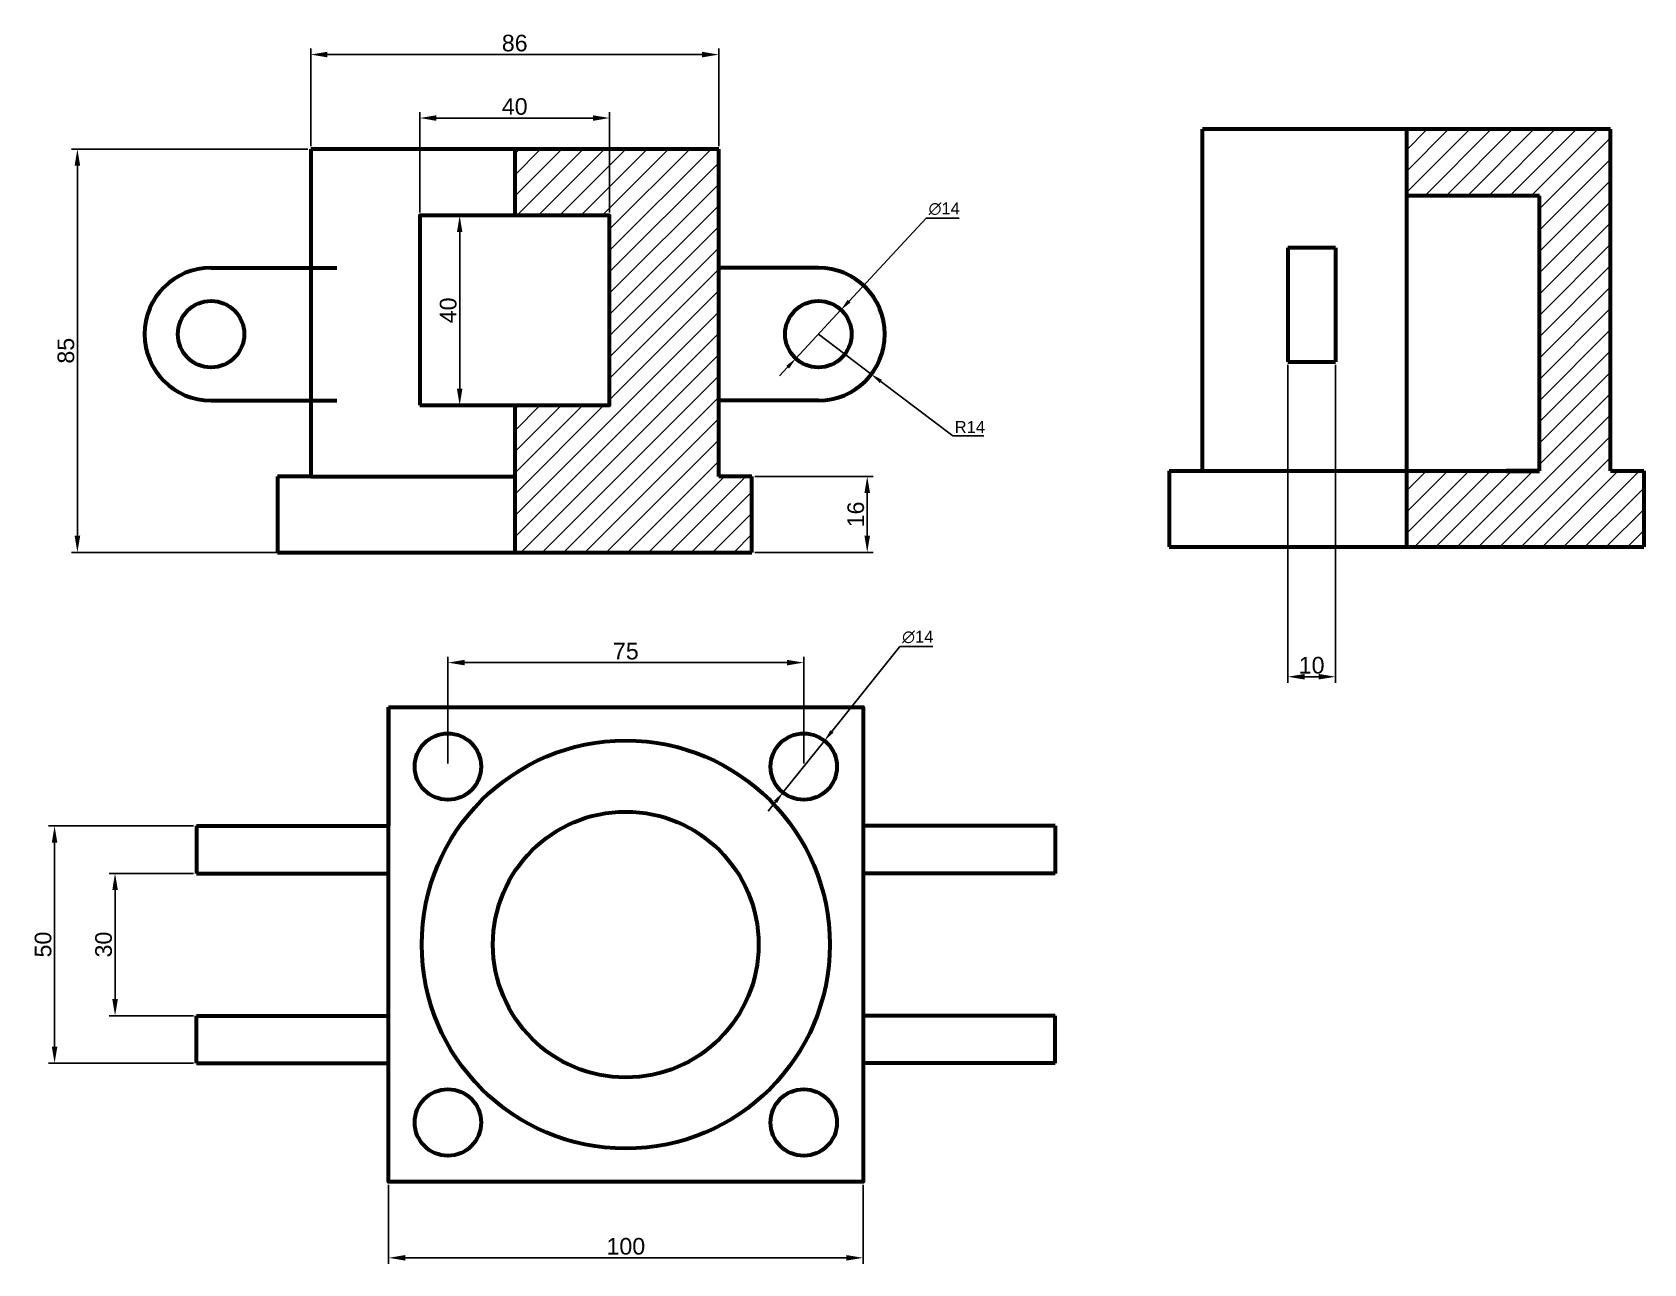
# Model space of a CAD drawing. Header units: millimetres. Extents: x 142 to 481, y 73 to 332.
import ezdxf

# ---------------------------------------------------------------- set-up
doc = ezdxf.new("R2010")
doc.units = ezdxf.units.MM
doc.styles.get("Standard").update_dxf_attribs({"font": 'arial.ttf'})
doc.dimstyles.new('ISO-25', dxfattribs={"dimtxt": 2.5, "dimasz": 2.5, "dimexe": 1.25, "dimexo": 0.625, "dimtad": 1, "dimtoh": 1, "dimtxsty": 'Standard', "dimcen": 2.5, "dimadec": 0, "dimazin": 0, "dimtfac": 1, "dimtmove": 0, "dimatfit": 3, "dimfxl": 1, "dimarcsym": 0})

# ---------------------------------------------------------------- blocks, each defined once
blk = doc.blocks.new('*D54')
at = {"color": 0, "lineweight": -2, "transparency": 16777216}
for p, q in [((216.87, 89.54), (216.87, 72.89)), ((316.87, 89.54), (316.87, 72.89))]:
    blk.add_line(p, q, dxfattribs=at)
at = {"color": 0, "transparency": 16777216}
blk.add_line((220.37, 74.14), (313.37, 74.14), dxfattribs=at)
for points in [[(220.37, 74.72), (220.37, 73.56), (216.87, 74.14)], [(313.37, 74.72), (313.37, 73.56), (316.87, 74.14)]]:
    blk.add_solid(points, dxfattribs=at)
at = {"layer": 'Defpoints', "color": 0, "transparency": 16777216}
for p in [(216.87, 90.16), (316.87, 90.16), (316.87, 74.14)]:
    blk.add_point(p, dxfattribs=at)
at = {"color": 0, "transparency": 16777216, "insert": (266.87, 76.55), "char_height": 3.5, "attachment_point": 5}
blk.add_mtext('100', dxfattribs=at)
blk = doc.blocks.new('*D55')
at = {"color": 0, "lineweight": -2, "transparency": 16777216}
for p, q in [((200.45, 308.43), (200.45, 328.97)), ((286.45, 308.43), (286.45, 328.97))]:
    blk.add_line(p, q, dxfattribs=at)
at = {"color": 0, "transparency": 16777216}
blk.add_line((203.95, 327.72), (282.95, 327.72), dxfattribs=at)
for points in [[(203.95, 328.31), (203.95, 327.14), (200.45, 327.72)], [(282.95, 328.31), (282.95, 327.14), (286.45, 327.72)]]:
    blk.add_solid(points, dxfattribs=at)
at = {"layer": 'Defpoints', "color": 0, "transparency": 16777216}
for p in [(286.45, 327.72), (200.45, 307.81), (286.45, 307.81)]:
    blk.add_point(p, dxfattribs=at)
at = {"color": 0, "transparency": 16777216, "insert": (243.45, 330.13), "char_height": 3.5, "attachment_point": 5}
blk.add_mtext('86', dxfattribs=at)
blk = doc.blocks.new('*D56')
at = {"color": 0, "lineweight": -2, "transparency": 16777216}
for p, q in [((294.08, 238.81), (319, 238.81)), ((294.08, 222.81), (319, 222.81))]:
    blk.add_line(p, q, dxfattribs=at)
at = {"color": 0, "transparency": 16777216}
blk.add_line((317.75, 235.31), (317.75, 226.31), dxfattribs=at)
for points in [[(317.16, 235.31), (318.33, 235.31), (317.75, 238.81)], [(317.16, 226.31), (318.33, 226.31), (317.75, 222.81)]]:
    blk.add_solid(points, dxfattribs=at)
at = {"layer": 'Defpoints', "color": 0, "transparency": 16777216}
for p in [(293.45, 238.81), (293.45, 222.81), (317.75, 222.81)]:
    blk.add_point(p, dxfattribs=at)
at = {"color": 0, "transparency": 16777216, "insert": (315.34, 230.81), "char_height": 3.5, "attachment_point": 5, "rotation": 90}
blk.add_mtext('16', dxfattribs=at)
blk = doc.blocks.new('*D57')
at = {"color": 0, "lineweight": -2, "transparency": 16777216}
for p, q in [((406.41, 262.35), (406.41, 195.35)), ((416.41, 262.35), (416.41, 195.35))]:
    blk.add_line(p, q, dxfattribs=at)
at = {"color": 0, "transparency": 16777216}
blk.add_line((409.91, 196.6), (412.91, 196.6), dxfattribs=at)
for points in [[(409.91, 197.19), (409.91, 196.02), (406.41, 196.6)], [(412.91, 197.19), (412.91, 196.02), (416.41, 196.6)]]:
    blk.add_solid(points, dxfattribs=at)
at = {"layer": 'Defpoints', "color": 0, "transparency": 16777216}
for p in [(406.41, 262.97), (416.41, 262.97), (416.41, 196.6)]:
    blk.add_point(p, dxfattribs=at)
at = {"color": 0, "transparency": 16777216, "insert": (411.41, 199.01), "char_height": 3.5, "attachment_point": 5}
blk.add_mtext('10', dxfattribs=at)
blk = doc.blocks.new('*D58')
at = {"color": 0, "lineweight": -2, "transparency": 16777216}
for p, q in [((175.74, 165.16), (145.22, 165.16)), ((175.74, 115.16), (145.22, 115.16))]:
    blk.add_line(p, q, dxfattribs=at)
at = {"color": 0, "transparency": 16777216}
blk.add_line((146.47, 161.66), (146.47, 118.66), dxfattribs=at)
for points in [[(145.89, 161.66), (147.05, 161.66), (146.47, 165.16)], [(145.89, 118.66), (147.05, 118.66), (146.47, 115.16)]]:
    blk.add_solid(points, dxfattribs=at)
at = {"layer": 'Defpoints', "color": 0, "transparency": 16777216}
for p in [(176.37, 165.16), (146.47, 115.16), (176.37, 115.16)]:
    blk.add_point(p, dxfattribs=at)
at = {"color": 0, "transparency": 16777216, "insert": (144.06, 140.16), "char_height": 3.5, "attachment_point": 5, "rotation": 90}
blk.add_mtext('50', dxfattribs=at)
blk = doc.blocks.new('*D59')
at = {"color": 0, "lineweight": -2, "transparency": 16777216}
for p, q in [((175.74, 155.16), (157.97, 155.16)), ((175.74, 125.16), (157.97, 125.16))]:
    blk.add_line(p, q, dxfattribs=at)
at = {"color": 0, "transparency": 16777216}
blk.add_line((159.22, 151.66), (159.22, 128.66), dxfattribs=at)
for points in [[(158.64, 151.66), (159.81, 151.66), (159.22, 155.16)], [(158.64, 128.66), (159.81, 128.66), (159.22, 125.16)]]:
    blk.add_solid(points, dxfattribs=at)
at = {"layer": 'Defpoints', "color": 0, "transparency": 16777216}
for p in [(176.37, 155.16), (159.22, 125.16), (176.37, 125.16)]:
    blk.add_point(p, dxfattribs=at)
at = {"color": 0, "transparency": 16777216, "insert": (156.81, 140.16), "char_height": 3.5, "attachment_point": 5, "rotation": 90}
blk.add_mtext('30', dxfattribs=at)
blk = doc.blocks.new('*D60')
at = {"color": 0, "lineweight": -2, "transparency": 16777216}
for p, q in [((229.37, 178.29), (229.37, 200.83)), ((304.37, 178.29), (304.37, 200.83))]:
    blk.add_line(p, q, dxfattribs=at)
at = {"color": 0, "transparency": 16777216}
blk.add_line((232.87, 199.58), (300.87, 199.58), dxfattribs=at)
for points in [[(232.87, 200.16), (232.87, 199), (229.37, 199.58)], [(300.87, 200.16), (300.87, 199), (304.37, 199.58)]]:
    blk.add_solid(points, dxfattribs=at)
at = {"layer": 'Defpoints', "color": 0, "transparency": 16777216}
for p in [(304.37, 199.58), (229.37, 177.66), (304.37, 177.66)]:
    blk.add_point(p, dxfattribs=at)
at = {"color": 0, "transparency": 16777216, "insert": (266.87, 201.98), "char_height": 3.5, "attachment_point": 5}
blk.add_mtext('75', dxfattribs=at)
blk = doc.blocks.new('*D61')
at = {"color": 0, "lineweight": -2, "transparency": 16777216}
for p, q in [((199.83, 307.81), (150.03, 307.81)), ((199.83, 222.81), (150.03, 222.81))]:
    blk.add_line(p, q, dxfattribs=at)
at = {"color": 0, "transparency": 16777216}
blk.add_line((151.28, 304.31), (151.28, 226.31), dxfattribs=at)
for points in [[(150.7, 304.31), (151.87, 304.31), (151.28, 307.81)], [(150.7, 226.31), (151.87, 226.31), (151.28, 222.81)]]:
    blk.add_solid(points, dxfattribs=at)
at = {"layer": 'Defpoints', "color": 0, "transparency": 16777216}
for p in [(200.45, 307.81), (151.28, 222.81), (200.45, 222.81)]:
    blk.add_point(p, dxfattribs=at)
at = {"color": 0, "transparency": 16777216, "insert": (148.87, 265.31), "char_height": 3.5, "attachment_point": 5, "rotation": 90}
blk.add_mtext('85', dxfattribs=at)
blk = doc.blocks.new('*D62')
at = {"color": 0, "lineweight": -2, "transparency": 16777216}
for p, q in [((224.08, 293.81), (233.1, 293.81)), ((224.08, 253.81), (233.1, 253.81))]:
    blk.add_line(p, q, dxfattribs=at)
at = {"color": 0, "transparency": 16777216}
blk.add_line((231.85, 290.31), (231.85, 257.31), dxfattribs=at)
for points in [[(231.27, 290.31), (232.43, 290.31), (231.85, 293.81)], [(231.27, 257.31), (232.43, 257.31), (231.85, 253.81)]]:
    blk.add_solid(points, dxfattribs=at)
at = {"layer": 'Defpoints', "color": 0, "transparency": 16777216}
for p in [(223.45, 293.81), (223.45, 253.81), (231.85, 253.81)]:
    blk.add_point(p, dxfattribs=at)
at = {"color": 0, "lineweight": 60, "transparency": 16777216, "insert": (229.44, 273.81), "char_height": 3.5, "attachment_point": 5, "rotation": 90}
blk.add_mtext('40', dxfattribs=at)
blk = doc.blocks.new('*D63')
at = {"color": 0, "lineweight": -2, "transparency": 16777216}
for p, q in [((223.45, 294.43), (223.45, 315.6)), ((263.45, 294.43), (263.45, 315.6))]:
    blk.add_line(p, q, dxfattribs=at)
at = {"color": 0, "transparency": 16777216}
blk.add_line((226.95, 314.35), (259.95, 314.35), dxfattribs=at)
for points in [[(226.95, 314.93), (226.95, 313.76), (223.45, 314.35)], [(259.95, 314.93), (259.95, 313.76), (263.45, 314.35)]]:
    blk.add_solid(points, dxfattribs=at)
at = {"layer": 'Defpoints', "color": 0, "transparency": 16777216}
for p in [(263.45, 314.35), (223.45, 293.81), (263.45, 293.81)]:
    blk.add_point(p, dxfattribs=at)
at = {"color": 0, "transparency": 16777216, "insert": (243.45, 316.76), "char_height": 3.5, "attachment_point": 5}
blk.add_mtext('40', dxfattribs=at)
blk = doc.blocks.new('*D64')
at = {"color": 0, "lineweight": -2, "transparency": 16777216}
for p, q in [((330.19, 293.26), (313.92, 275.76)), ((337.11, 293.26), (330.19, 293.26)), ((302.69, 263.68), (312.22, 273.93)), ((300.98, 261.85), (299.28, 260.02))]:
    blk.add_line(p, q, dxfattribs=at)
at = {"color": 0, "transparency": 16777216}
for points in [[(313.62, 276.05), (314.23, 275.48), (312.22, 273.93)], [(300.68, 262.13), (301.29, 261.56), (302.69, 263.68)]]:
    blk.add_solid(points, dxfattribs=at)
at = {"layer": 'Defpoints', "color": 0, "transparency": 16777216}
for p in [(312.22, 273.93), (302.69, 263.68)]:
    blk.add_point(p, dxfattribs=at)
at = {"color": 0, "transparency": 16777216, "insert": (333.97, 295.23), "char_height": 2.5, "attachment_point": 5}
blk.add_mtext('∅14', dxfattribs=at)
blk = doc.blocks.new('*D65')
at = {"color": 0, "lineweight": -2, "transparency": 16777216}
for p, q in [((307.45, 268.81), (318.61, 260.36)), ((335.77, 247.37), (320.61, 258.85)), ((342.35, 247.37), (335.77, 247.37))]:
    blk.add_line(p, q, dxfattribs=at)
at = {"color": 0, "transparency": 16777216}
blk.add_solid([(320.86, 259.18), (320.36, 258.51), (318.61, 260.36)], dxfattribs=at)
at = {"layer": 'Defpoints', "color": 0, "transparency": 16777216}
for p in [(307.45, 268.81), (318.61, 260.36)]:
    blk.add_point(p, dxfattribs=at)
at = {"color": 0, "transparency": 16777216, "insert": (339.37, 249.25), "char_height": 2.5, "attachment_point": 5}
blk.add_mtext('R14', dxfattribs=at)
blk = doc.blocks.new('*D66')
at = {"color": 0, "lineweight": -2, "transparency": 16777216}
for p, q in [((324.63, 202.99), (310.3, 185.08)), ((331.55, 202.99), (324.63, 202.99)), ((299.99, 172.2), (308.74, 183.13)), ((298.43, 170.25), (296.87, 168.29))]:
    blk.add_line(p, q, dxfattribs=at)
at = {"color": 0, "transparency": 16777216}
for points in [[(309.98, 185.34), (310.63, 184.82), (308.74, 183.13)], [(298.11, 170.51), (298.76, 169.99), (299.99, 172.2)]]:
    blk.add_solid(points, dxfattribs=at)
at = {"layer": 'Defpoints', "color": 0, "transparency": 16777216}
for p in [(308.74, 183.13), (299.99, 172.2)]:
    blk.add_point(p, dxfattribs=at)
at = {"color": 0, "transparency": 16777216, "insert": (328.4, 204.97), "char_height": 2.5, "attachment_point": 5}
blk.add_mtext('∅14', dxfattribs=at)

msp = doc.modelspace()

# ---------------------------------------------------------------- hatches: boundary and pattern name
h = msp.add_hatch()
h.set_pattern_fill('ANSI31', color=256)
h.set_pattern_definition([(45, (15.106, 3.5477), (-2.245064, 2.245064), [])])
h.paths.add_polyline_path([(474.415, 311.974), (431.415, 311.974), (431.415, 297.974), (459.415, 297.974), (459.415, 239.974), (452.415, 239.974), (431.415, 239.974), (431.415, 223.974), (481.415, 223.974), (481.415, 239.974), (474.415, 239.974)])
h = msp.add_hatch()
h.set_pattern_fill('ANSI31', color=256)
h.set_pattern_definition([(45, (34.6214, -36.7042), (-2.245064, 2.245064), [])])
h.paths.add_polyline_path([(286.452, 307.805), (243.452, 307.805), (243.452, 293.805), (263.452, 293.805), (263.452, 253.805), (243.452, 253.805), (243.452, 238.805), (286.452, 238.805)])
h.paths.add_polyline_path([(293.452, 238.805), (286.452, 238.805), (243.452, 238.805), (243.452, 222.805), (293.452, 222.805)])

# ---------------------------------------------------------------- linework, layer by layer
at = {"lineweight": 60}
for p, q in [((474.415, 311.974), (388.415, 311.974)), ((388.415, 239.974), (388.415, 311.974)), ((431.415, 311.974), (431.415, 223.974)), ((474.415, 239.974), (474.415, 311.974)), ((286.452, 307.805), (200.452, 307.805)), ((200.452, 307.805), (200.452, 238.805)), ((243.452, 307.805), (243.452, 293.805)), ((286.452, 238.805), (286.452, 307.805)), ((459.415, 297.974), (431.415, 297.974)), ((459.415, 239.974), (459.415, 297.974)), ((416.415, 286.974), (406.415, 286.974)), ((406.415, 286.974), (406.415, 262.974)), ((416.415, 286.974), (416.415, 262.974)), ((179.452, 282.805), (200.452, 282.805)), ((200.452, 282.805), (205.952, 282.805)), ((307.452, 282.805), (286.452, 282.805)), ((286.452, 282.805), (286.452, 282.805)), ((406.415, 262.974), (416.415, 262.974)), ((179.452, 254.805), (200.452, 254.805)), ((200.452, 254.805), (205.952, 254.805)), ((307.452, 254.805), (286.452, 254.805)), ((286.452, 254.805), (286.452, 254.805)), ((243.452, 253.805), (243.452, 222.805)), ((200.452, 238.805), (193.452, 238.805)), ((193.452, 238.805), (193.452, 222.805)), ((200.452, 238.805), (243.452, 238.805)), ((293.452, 238.805), (286.452, 238.805)), ((293.452, 222.805), (293.452, 238.805)), ((381.415, 239.974), (452.415, 239.974)), ((381.415, 239.974), (381.415, 223.974)), ((474.415, 239.974), (481.415, 239.974)), ((481.415, 239.974), (481.415, 223.974)), ((193.452, 222.805), (293.452, 222.805)), ((381.415, 223.974), (481.415, 223.974)), ((216.866, 190.164), (216.866, 165.164)), ((316.866, 190.164), (316.866, 165.164)), ((176.366, 165.164), (216.866, 165.164)), ((176.366, 165.164), (176.366, 155.164)), ((357.366, 165.164), (316.866, 165.164)), ((357.366, 165.164), (357.366, 155.164)), ((176.366, 155.164), (216.866, 155.164)), ((357.366, 155.164), (316.866, 155.164)), ((176.366, 115.164), (176.366, 125.164)), ((176.366, 125.164), (216.866, 125.164)), ((357.366, 125.164), (316.866, 125.164)), ((357.366, 115.164), (357.366, 125.164)), ((176.366, 115.164), (216.866, 115.164)), ((216.866, 90.164), (216.866, 115.164)), ((357.366, 115.164), (316.866, 115.164))]:
    msp.add_line(p, q, dxfattribs=at)
msp.add_line((459.415, 288.18), (459.415, 239.974))
at = {"lineweight": 70}
msp.add_line((452.415, 239.974), (459.415, 239.974), dxfattribs=at)
at = {"lineweight": 60}
for points in [[(223.452, 253.805), (263.452, 253.805), (263.452, 293.805), (223.452, 293.805)], [(216.866, 190.164), (316.866, 190.164), (316.866, 90.164), (216.866, 90.164)]]:
    msp.add_lwpolyline(points, close=True, dxfattribs=at)
for centre, radius in [((179.452, 268.805), 7), ((307.452, 268.805), 7), ((229.366, 177.664), 7), ((304.366, 177.664), 7), ((266.866, 140.164), 43), ((266.866, 140.164), 28), ((229.366, 102.664), 7), ((304.366, 102.664), 7)]:
    msp.add_circle(centre, radius, dxfattribs=at)
for centre, start, end in [((179.452, 268.805), 90, 270), ((307.452, 268.805), 270, 90)]:
    msp.add_arc(centre, 14, start, end, dxfattribs=at)

# ---------------------------------------------------------------- dimensions: what is measured, and where the dimension line sits
for base, p1, p2, picture, middle in [((286.452, 327.722), (200.452, 307.805), (286.452, 307.805), '*D55', (243.452, 330.134)), ((263.452, 314.348), (223.452, 293.805), (263.452, 293.805), '*D63', (243.452, 316.76)), ((416.415, 196.603), (406.415, 262.974), (416.415, 262.974), '*D57', (411.415, 199.015)), ((304.366, 199.579), (229.366, 177.664), (304.366, 177.664), '*D60', (266.866, 201.984)), ((316.866, 74.139), (216.866, 90.164), (316.866, 90.164), '*D54', (266.866, 76.551))]:
    dim = msp.add_linear_dim(base=base, p1=p1, p2=p2, dimstyle='ISO-25', override={"dimtxt": 3.5, "dimasz": 3.5, "dimlwd": 65535})
    dim.commit()
    dim.dimension.update_dxf_attribs({"geometry": picture, "text_midpoint": middle})
for base, p1, p2, picture, middle in [((151.282, 222.805), (200.452, 307.805), (200.452, 222.805), '*D61', (148.87, 265.305)), ((317.748, 222.805), (293.452, 238.805), (293.452, 222.805), '*D56', (315.336, 230.805)), ((146.471, 115.164), (176.366, 165.164), (176.366, 115.164), '*D58', (144.059, 140.164)), ((159.222, 125.164), (176.366, 155.164), (176.366, 125.164), '*D59', (156.809, 140.164))]:
    dim = msp.add_linear_dim(base=base, p1=p1, p2=p2, angle=90, dimstyle='ISO-25', override={"dimtxt": 3.5, "dimasz": 3.5, "dimlwd": 65535})
    dim.commit()
    dim.dimension.update_dxf_attribs({"geometry": picture, "text_midpoint": middle})
for p1, p2, picture, middle in [((302.685, 263.679), (312.218, 273.931), '*D64', (333.965, 293.263)), ((299.993, 172.198), (308.739, 183.13), '*D66', (328.402, 202.994))]:
    dim = msp.add_diameter_dim_2p(p1=p1, p2=p2, dimstyle='ISO-25')
    dim.commit()
    dim.dimension.update_dxf_attribs({"geometry": picture, "text_midpoint": middle, "dimtype": 163})
dim = msp.add_linear_dim(base=(231.849, 253.805), p1=(223.452, 293.805), p2=(223.452, 253.805), angle=90, dimstyle='ISO-25', override={"dimtxt": 3.5, "dimasz": 3.5, "dimlwd": 65535}, dxfattribs=at)
dim.commit()
dim.dimension.update_dxf_attribs({"geometry": '*D62', "text_midpoint": (229.437, 273.805)})
dim = msp.add_radius_dim(center=(307.452, 268.805), mpoint=(318.614, 260.355), dimstyle='ISO-25')
dim.commit()
dim.dimension.update_dxf_attribs({"geometry": '*D65', "text_midpoint": (339.373, 247.372), "dimtype": 164})

doc.saveas('drawing.dxf')
